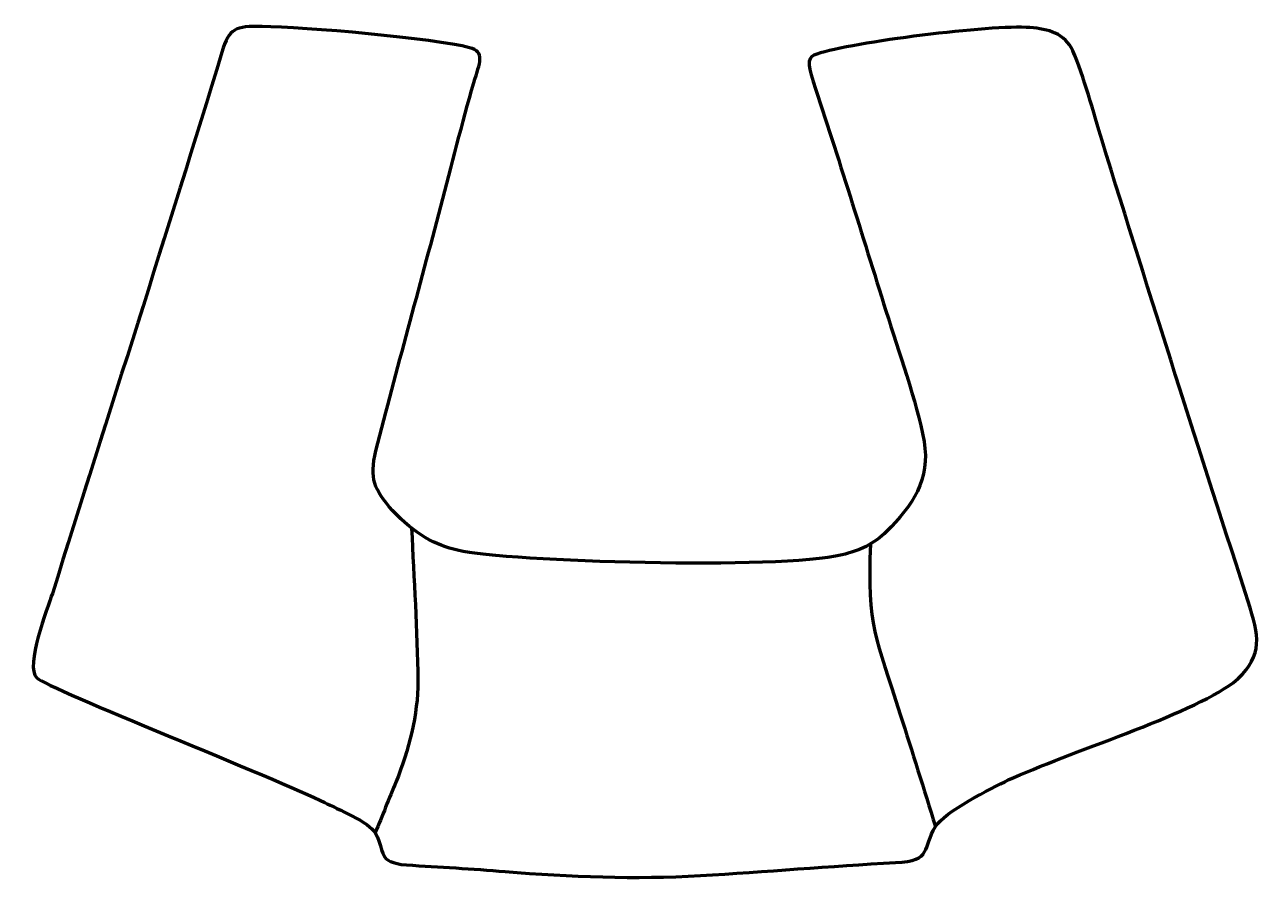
# Model space of a CAD drawing. Header units: millimetres. Extents: x -598 to -18, y 237 to 637.
import ezdxf

# ---------------------------------------------------------------- set-up
doc = ezdxf.new("R2010")
doc.units = ezdxf.units.MM
doc.header["$MEASUREMENT"] = 0
doc.layers.add('layer 2', color=7, linetype='Continuous')
doc.layers.add('layer 3', color=7, linetype='Continuous')

msp = doc.modelspace()

# ---------------------------------------------------------------- linework, layer by layer
at = {"layer": 'layer 2', "color": 142, "lineweight": 158}
for points, knots in [([(-416.5758, 401.3008), (-415.561, 377.4147), (-413.9303, 353.5456), (-413.6714, 329.6369), (-413.6714, 329.6369), (-413.525, 313.9011), (-418.042, 297.0415), (-423.8661, 282.5055), (-423.8661, 282.5055), (-427.1381, 274.4749), (-430.4046, 266.516), (-433.6181, 258.4572)], [0, 0, 0, 0, 0.25, 0.25, 0.25, 0.25, 0.5, 0.5, 0.5, 0.5, 1, 1, 1, 1]), ([(-201.598, 393.8999), (-203.1479, 354.646), (-199.19, 350.4733), (-187.5915, 313.925), (-187.5915, 313.925), (-182.0398, 296.4311), (-176.547, 278.9172), (-171.1028, 261.3895)], [0, 0, 0, 0, 0.33333333, 0.33333333, 0.33333333, 0.33333333, 1, 1, 1, 1])]:
    msp.add_open_spline(points, degree=3, knots=knots, dxfattribs=at)
at = {"layer": 'layer 3', "color": 242, "lineweight": 158}
msp.add_open_spline([(-389.4138, 626.5492), (-382.0409, 624.5747), (-384.5561, 619.8403), (-387.4373, 610.0339), (-387.4373, 610.0339), (-392.9637, 591.2242), (-397.8436, 571.1112), (-402.8888, 552.0531), (-402.8888, 552.0531), (-412.9684, 513.9805), (-423.5407, 475.7134), (-433.2886, 437.6018), (-433.2886, 437.6018), (-436.472, 424.2414), (-434.1894, 419.8096), (-425.5473, 409.5143), (-425.5473, 409.5143), (-415.0275, 398.4301), (-405.3675, 393.3221), (-395.0131, 390.934), (-395.0131, 390.934), (-371.1963, 385.4411), (-244.3831, 381.698), (-214.8753, 388.7731), (-214.8753, 388.7731), (-207.018, 390.6571), (-199.7639, 393.9504), (-194.0113, 399.6962), (-194.0113, 399.6962), (-181.9521, 411.7414), (-173.3616, 424.2606), (-176.4748, 441.9411), (-176.4748, 441.9411), (-180.0554, 461.4998), (-188.3213, 483.8833), (-194.3438, 503.1951), (-194.3438, 503.1951), (-205.5463, 539.1422), (-216.6031, 574.8847), (-228.3476, 610.6729), (-228.3476, 610.6729), (-231.3442, 619.8044), (-230.9245, 622.1902), (-226.7026, 623.6009), (-226.7026, 623.6009), (-209.9581, 629.1962), (-145.0881, 637.3409), (-126.8178, 636.0109), (-126.8178, 636.0109), (-118.3326, 635.3932), (-110.3358, 633.1387), (-106.7901, 625.1687), (-106.7901, 625.1687), (-101.6431, 613.5994), (-96.8923, 595.6954), (-93.0332, 583.1138), (-93.0332, 583.1138), (-70.4817, 509.7841), (-47.1825, 436.9877), (-23.6286, 363.9847), (-23.6286, 363.9847), (-18.8517, 348.5771), (-18.4252, 340.0218), (-31.6201, 328.8003), (-31.6201, 328.8003), (-52.353, 313.6007), (-109.3341, 295.9355), (-137.0113, 283.2583), (-137.0113, 283.2583), (-145.0096, 279.2801), (-166.8073, 268.3836), (-171.1028, 261.3895), (-171.1028, 261.3895), (-177.3662, 251.1914), (-172.1144, 245.4672), (-189.8045, 244.5319), (-189.8045, 244.5319), (-220.3522, 242.8744), (-250.7645, 240.2836), (-281.2681, 238.4102), (-281.2681, 238.4102), (-311.9119, 236.6967), (-342.2278, 237.8374), (-372.7766, 240.3327), (-372.7766, 240.3327), (-388.3616, 241.6014), (-403.446, 242.4839), (-419.0241, 243.4142), (-419.0241, 243.4142), (-432.9146, 244.7204), (-428.6616, 249.2572), (-433.6181, 258.4572), (-433.6181, 258.4572), (-436.2776, 263.3936), (-451.566, 269.7988), (-457.3188, 272.7207), (-457.3188, 272.7207), (-478.5573, 283.4142), (-586.6974, 325.8447), (-592.2882, 331.1757), (-592.2882, 331.1757), (-597.8915, 336.5184), (-587.188, 363.7713), (-584.9338, 370.731), (-584.9338, 370.731), (-558.4975, 455.256), (-531.2465, 539.7502), (-505.5126, 624.461), (-505.5126, 624.461), (-502.0056, 636.0055), (-499.1405, 636.6409), (-486.6967, 636.5181), (-486.6967, 636.5181), (-467.3482, 636.3272), (-405.476, 630.8508), (-389.4138, 626.5492)], degree=3, knots=[0, 0, 0, 0, 0.03333333, 0.03333333, 0.03333333, 0.03333333, 0.06666667, 0.06666667, 0.06666667, 0.06666667, 0.1, 0.1, 0.1, 0.1, 0.13333333, 0.13333333, 0.13333333, 0.13333333, 0.16666667, 0.16666667, 0.16666667, 0.16666667, 0.2, 0.2, 0.2, 0.2, 0.23333333, 0.23333333, 0.23333333, 0.23333333, 0.26666667, 0.26666667, 0.26666667, 0.26666667, 0.3, 0.3, 0.3, 0.3, 0.33333333, 0.33333333, 0.33333333, 0.33333333, 0.36666667, 0.36666667, 0.36666667, 0.36666667, 0.4, 0.4, 0.4, 0.4, 0.43333333, 0.43333333, 0.43333333, 0.43333333, 0.46666667, 0.46666667, 0.46666667, 0.46666667, 0.5, 0.5, 0.5, 0.5, 0.53333333, 0.53333333, 0.53333333, 0.53333333, 0.56666667, 0.56666667, 0.56666667, 0.56666667, 0.6, 0.6, 0.6, 0.6, 0.63333333, 0.63333333, 0.63333333, 0.63333333, 0.66666667, 0.66666667, 0.66666667, 0.66666667, 0.7, 0.7, 0.7, 0.7, 0.73333333, 0.73333333, 0.73333333, 0.73333333, 0.76666667, 0.76666667, 0.76666667, 0.76666667, 0.8, 0.8, 0.8, 0.8, 0.83333333, 0.83333333, 0.83333333, 0.83333333, 0.86666667, 0.86666667, 0.86666667, 0.86666667, 0.9, 0.9, 0.9, 0.9, 0.93333333, 0.93333333, 0.93333333, 0.93333333, 1, 1, 1, 1], dxfattribs=at)

doc.saveas('drawing.dxf')
